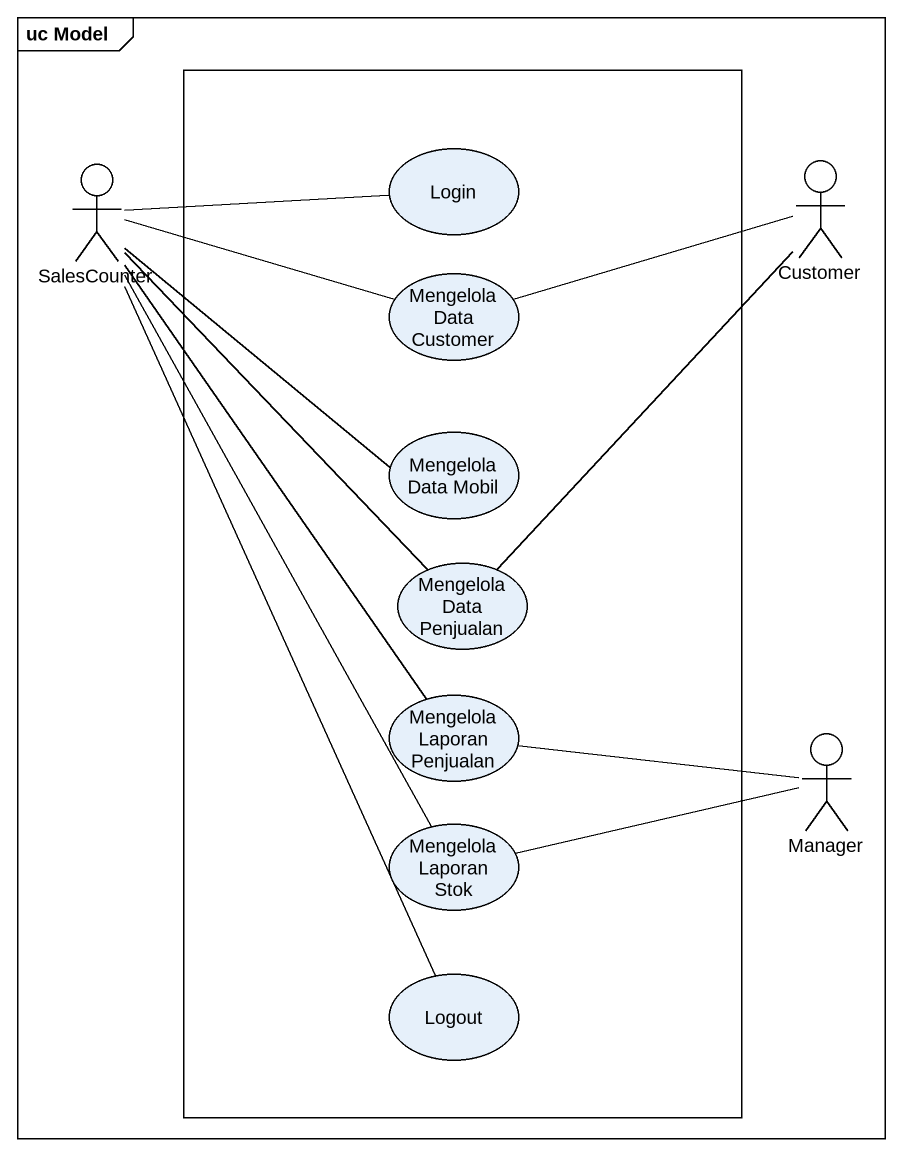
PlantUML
@startuml
mainframe uc Model
rectangle " " as rectangle1 {
  usecase Login
  usecase "Mengelola Data Customer" as Mengelola_Data_Customer
  usecase "Mengelola Data Mobil" as Mengelola_Data_Mobil
  usecase "Mengelola Data Penjualan" as Mengelola_Data_Penjualan
  usecase "Mengelola Laporan Penjualan" as Mengelola_Laporan_Penjualan
  usecase "Mengelola Laporan Stok" as Mengelola_Laporan_Stok
  usecase Logout
}
actor SalesCounter
actor Customer
actor Manager
SalesCounter -right- Login
SalesCounter -right- Mengelola_Data_Customer
SalesCounter -- Mengelola_Data_Mobil
SalesCounter -- Mengelola_Data_Penjualan
SalesCounter -- Mengelola_Laporan_Penjualan
SalesCounter -- Mengelola_Laporan_Stok
SalesCounter -- Logout
Customer -left- Mengelola_Data_Customer
Customer -- Mengelola_Data_Penjualan
Mengelola_Laporan_Penjualan -right- Manager
Mengelola_Laporan_Stok -right- Manager
@enduml
